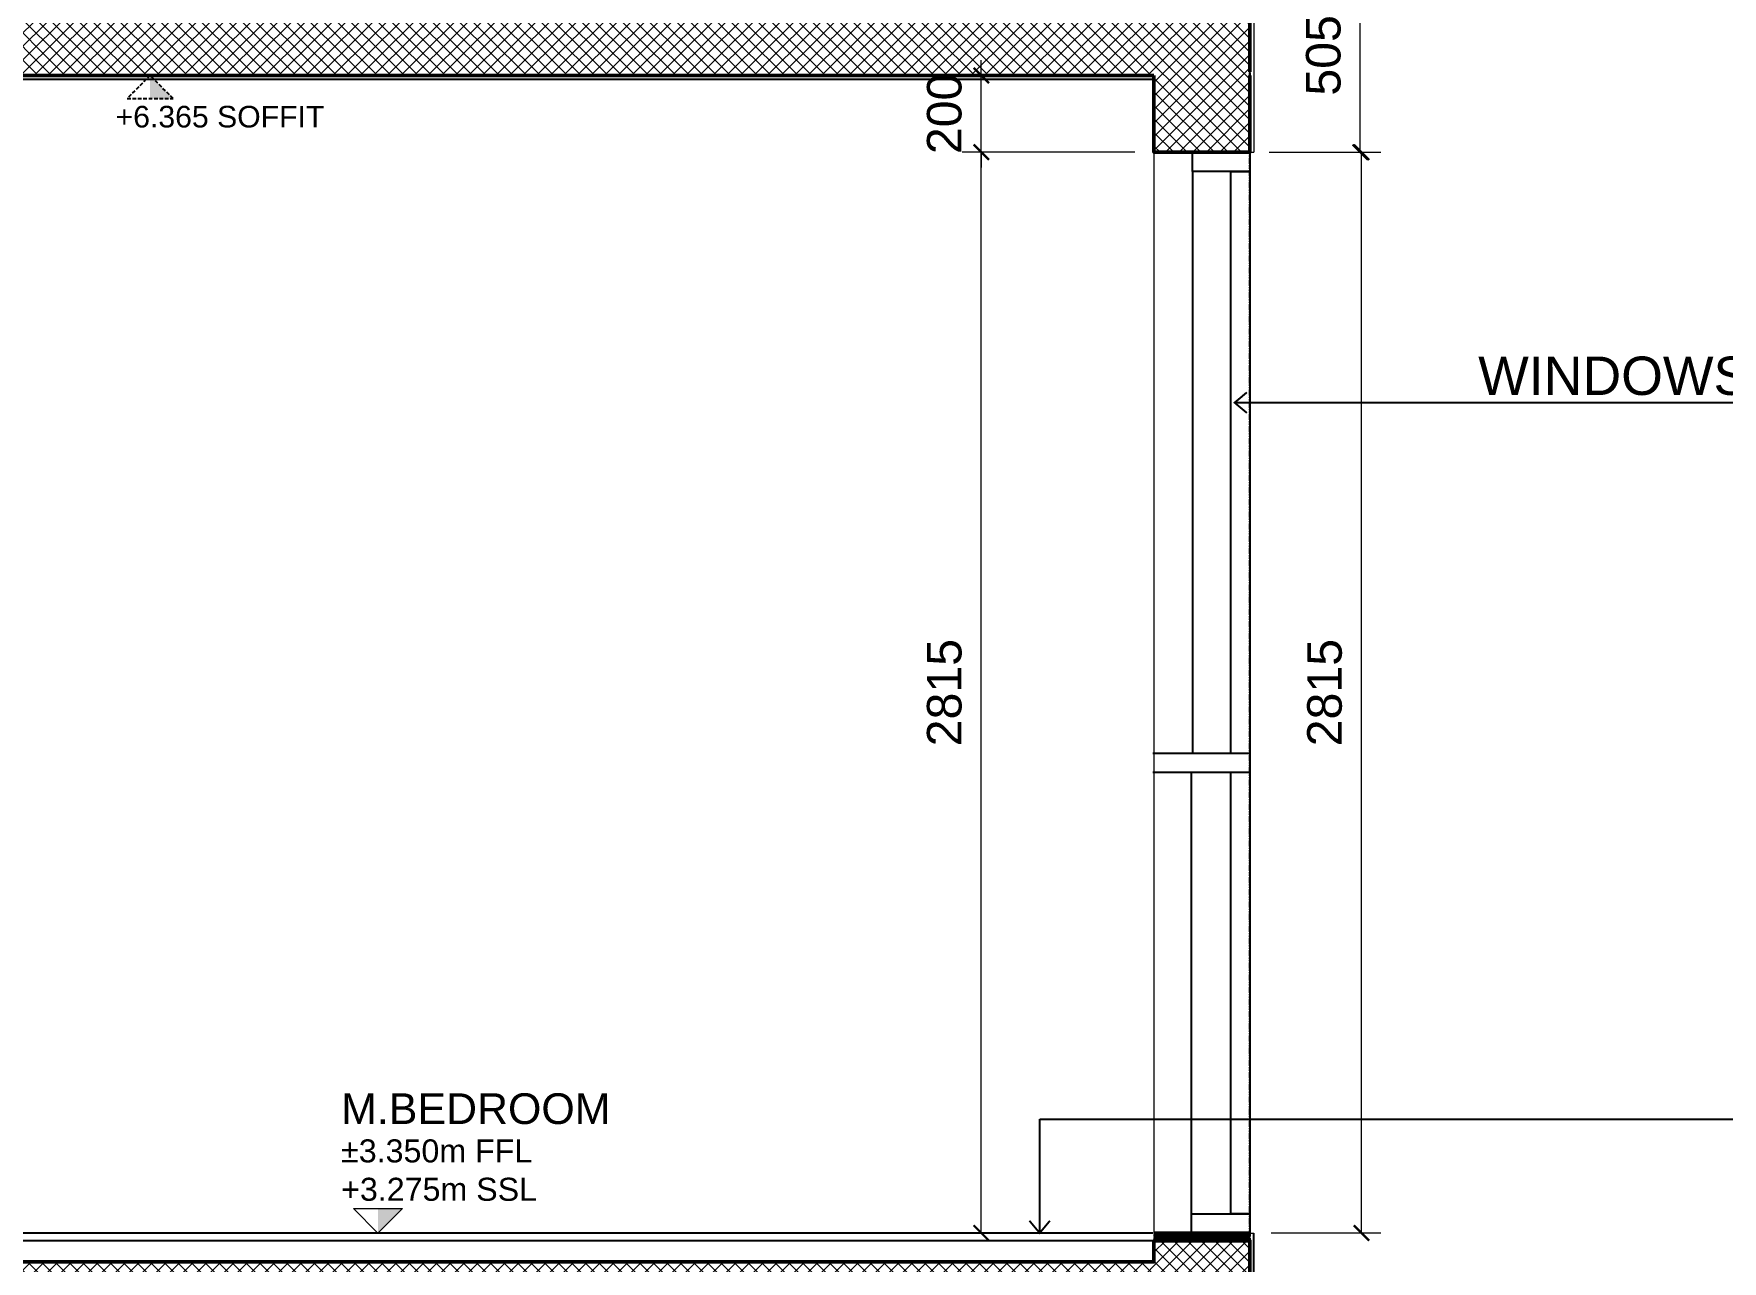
# Model space of a CAD drawing. Header units: centimetres. Extents: x -6122352 to 6876996, y -1694241 to 2592194.
# Drawn here: x 5556836 to 5561234, y -94428 to -91231 of the extents above; entities that cross this region are included whole.
import ezdxf
from ezdxf import colors
from ezdxf.entities.mleader import LeaderData, LeaderLine
from ezdxf.math import Vec2, Vec3

# ---------------------------------------------------------------- set-up
doc = ezdxf.new("R2010")
doc.units = ezdxf.units.CM
doc.header["$MEASUREMENT"] = 0
doc.header["$PDMODE"] = 66
doc.header["$PDSIZE"] = 100
for name, pattern in [('23585-XR-AR-END-SECTION B$0$PHANTOM2', [31.75, 15.875, -3.175, 3.175, -3.175, 3.175, -3.175]), ('23585-XR-AR-END-SECTION B$0$XR-TYPE 2-SECTION-A$0$HIDDEN', [0.375, 0.25, -0.125]), ('CENTER', [2, 1.25, -0.25, 0.25, -0.25])]:
    doc.linetypes.add(name, pattern=pattern)
doc.layers.get('Defpoints').update_dxf_attribs({"color": 255, "linetype": 'CENTER'})
for name, color, linetype, lineweight in [('23585-XR-AR-END-SECTION B$0$A-ELSC-PATT', 8, 'Continuous', 5), ('23585-XR-AR-END-SECTION B$0$A-ELSC-STRC', 51, 'Continuous', 50), ('23585-XR-AR-END-SECTION B$0$ANNO-TEXT', 3, 'Continuous', 13), ('23585-XR-AR-END-SECTION B$0$AUDIT_D_250107163642-92', 15, 'Continuous', 9), ('23585-XR-AR-END-SECTION B$0$G-ANNO-TTLB', 6, 'Continuous', 5), ('23585-XR-AR-END-SECTION B$0$XR-END-SECTION-C$0$A-GLAZ-WNDO', 232, 'Continuous', 9)]:
    doc.layers.add(name, color=color, linetype=linetype, lineweight=lineweight)
for name, color, linetype in [('23585-XR-AR-END-SECTION B$0$FINISHING LEVEL', 1, 'Continuous'), ('23585-XR-AR-END-SECTION B$0$NEC- Window', 152, 'Continuous'), ('23585-XR-AR-END-SECTION B$0$XR-END-SECTION-C$0$A-DIM', 15, 'Continuous'), ('23585-XR-AR-END-SECTION B$0$XR-END-SECTION-C$0$A-ELEV LINES 4', 4, 'Continuous'), ('23585-XR-AR-END-SECTION B$0$XR-END-SECTION-C$0$A-WALL FINISH', 15, 'Continuous'), ('23585-XR-AR-END-SECTION B$0$XR-END-SECTIONS$0$A-DIM', 15, 'Continuous'), ('23585-XR-AR-END-SECTION B$0$XR-TYPE 2-SECTION-A$0$ELEV LVL', 8, '23585-XR-AR-END-SECTION B$0$XR-TYPE 2-SECTION-A$0$HIDDEN')]:
    doc.layers.add(name, color=color, linetype=linetype)
doc.styles.add('23585-XR-AR-END-SECTION B$0$SDC-TEXT', font='arial.ttf')
doc.styles.add('23585-XR-AR-END-SECTION B$0$XR-ELEVATION-4 GRID$0$XR-10P-GRID$0$SDC-TEXT', font='arial.ttf')
doc.dimstyles.new('23585-XR-AR-END-SECTION B$0$XR-ELEVATION-4 GRID$0$XR-10P-GRID$0$SDC_DIM', dxfattribs={"dimtxt": 1.8, "dimasz": 0.8, "dimexe": 1, "dimexo": 1, "dimgap": 1, "dimtad": 1, "dimdec": 0, "dimzin": 0, "dimdsep": 46, "dimtxsty": '23585-XR-AR-END-SECTION B$0$XR-ELEVATION-4 GRID$0$XR-10P-GRID$0$SDC-TEXT', "dimblk": '23585-XR-AR-END-SECTION B$0$XR-ELEVATION-4 GRID$0$XR-10P-GRID$0$_ArchTick', "dimcen": -1, "dimclrd": 256, "dimclre": 256, "dimclrt": 3, "dimaunit": 1, "dimadec": 0, "dimazin": 0, "dimtfac": 1, "dimtdec": 0, "dimtix": 1, "dimtmove": 2, "dimatfit": 3, "dimfxl": 1, "dimtolj": 1, "dimtzin": 0, "dimlwd": -1, "dimlwe": -1, "dimarcsym": 0})

# ---------------------------------------------------------------- blocks, each defined once
blk = doc.blocks.new('*U2345')
for p, q in [((0, 100), (6156.7, 100)), ((0, 80), (6156.7, 80))]:
    blk.add_line(p, q)
blk = doc.blocks.new('23585-XR-AR-END-SECTION B$0$XR-TYPE 2-SECTION-A$0$LEVEL ELEV ANNOTATIVE')
for p, q in [((-1.6, 1.6), (1.6, 1.6)), ((0, 0), (-1.6, 1.6)), ((1.6, 1.6), (0, 0))]:
    blk.add_line(p, q)
at = {"color": 251}
blk.add_solid([(0, 1.6), (0, 1.6), (0, 0), (1.6, 1.6)], dxfattribs=at)
at = {"style": '23585-XR-AR-END-SECTION B$0$SDC-TEXT'}
blk.add_attdef('LEVEL', (-2.4, 7.1), '', height=2, rotation=0.0001, dxfattribs=at)
at = {"color": 4, "style": '23585-XR-AR-END-SECTION B$0$SDC-TEXT'}
for p in [(-2.4, 4.6), (-2.4, 2.1)]:
    blk.add_attdef('LEVEL', p, '', height=1.5, rotation=0.0001, dxfattribs=at)
blk = doc.blocks.new('23585-XR-AR-END-SECTION B$0$XR-ELEVATION-4 GRID$0$XR-10P-GRID$0$_ArchTick')
at = {"color": 0, "linetype": 'ByBlock', "const_width": 0.15}
blk.add_lwpolyline([(-0.5, -0.5), (0.5, 0.5)], dxfattribs=at)
blk = doc.blocks.new('*D2423')
at = {"layer": '23585-XR-AR-END-SECTION B$0$AUDIT_D_250107163642-92', "transparency": 16777216}
for p, q in [((5559703.8, -91539.8), (5559254.2, -91539.8)), ((5559304.2, -94354.8), (5559304.2, -91539.8)), ((5559700.6, -94354.8), (5559254.2, -94354.8))]:
    blk.add_line(p, q, dxfattribs=at)
at = {"layer": 'Defpoints', "color": 0, "transparency": 16777216}
for p in [(5559304.2, -91539.8), (5559753.8, -91539.8), (5559750.6, -94354.8)]:
    blk.add_point(p, dxfattribs=at)
at = {"layer": '23585-XR-AR-END-SECTION B$0$AUDIT_D_250107163642-92', "transparency": 16777216, "xscale": 40, "yscale": 40, "zscale": 40}
for p, rotation in [((5559304.2, -91539.8), 90), ((5559304.2, -94354.8), 270)]:
    blk.add_blockref('23585-XR-AR-END-SECTION B$0$XR-ELEVATION-4 GRID$0$XR-10P-GRID$0$_ArchTick', p, dxfattribs=dict(at, rotation=rotation))
at = {"layer": '23585-XR-AR-END-SECTION B$0$AUDIT_D_250107163642-92', "color": 3, "transparency": 16777216, "insert": (5559208.2, -92947.3), "char_height": 90, "attachment_point": 5, "rotation": 90, "style": '23585-XR-AR-END-SECTION B$0$XR-ELEVATION-4 GRID$0$XR-10P-GRID$0$SDC-TEXT'}
blk.add_mtext('\\A1;2815', dxfattribs=at)
blk = doc.blocks.new('*D2424')
at = {"layer": '23585-XR-AR-END-SECTION B$0$AUDIT_D_250107163642-92', "transparency": 16777216}
for p, q in [((5559304.2, -91339.9), (5559304.2, -91299.9)), ((5559500.6, -91339.9), (5559254.2, -91339.9)), ((5559304.2, -91539.8), (5559304.2, -91339.9)), ((5559703.8, -91539.8), (5559254.2, -91539.8)), ((5559304.2, -91539.8), (5559304.2, -91579.8))]:
    blk.add_line(p, q, dxfattribs=at)
at = {"layer": 'Defpoints', "color": 0, "transparency": 16777216}
for p in [(5559304.2, -91339.9), (5559550.6, -91339.9, -0.4), (5559753.8, -91539.8)]:
    blk.add_point(p, dxfattribs=at)
at = {"layer": '23585-XR-AR-END-SECTION B$0$AUDIT_D_250107163642-92', "transparency": 16777216, "xscale": 40, "yscale": 40, "zscale": 40}
for p, rotation in [((5559304.2, -91339.9), 270), ((5559304.2, -91539.8), 90)]:
    blk.add_blockref('23585-XR-AR-END-SECTION B$0$XR-ELEVATION-4 GRID$0$XR-10P-GRID$0$_ArchTick', p, dxfattribs=dict(at, rotation=rotation))
at = {"layer": '23585-XR-AR-END-SECTION B$0$AUDIT_D_250107163642-92', "color": 3, "transparency": 16777216, "insert": (5559208.2, -91439.8), "char_height": 90, "attachment_point": 5, "rotation": 90, "style": '23585-XR-AR-END-SECTION B$0$XR-ELEVATION-4 GRID$0$XR-10P-GRID$0$SDC-TEXT'}
blk.add_mtext('\\A1;200', dxfattribs=at)
blk = doc.blocks.new('*D2425')
at = {"layer": '23585-XR-AR-END-SECTION B$0$AUDIT_D_250107163642-92', "transparency": 16777216}
for p, q in [((5560053.8, -91539.8), (5560344.5, -91539.8)), ((5560294.5, -94354.8), (5560294.5, -91539.8)), ((5560058.9, -94354.8), (5560344.5, -94354.8))]:
    blk.add_line(p, q, dxfattribs=at)
at = {"layer": 'Defpoints', "color": 0, "transparency": 16777216}
for p in [(5560003.8, -91539.8), (5560294.5, -91539.8), (5560008.9, -94354.8)]:
    blk.add_point(p, dxfattribs=at)
at = {"layer": '23585-XR-AR-END-SECTION B$0$AUDIT_D_250107163642-92', "transparency": 16777216, "xscale": 40, "yscale": 40, "zscale": 40}
for p, rotation in [((5560294.5, -91539.8), 90), ((5560294.5, -94354.8), 270)]:
    blk.add_blockref('23585-XR-AR-END-SECTION B$0$XR-ELEVATION-4 GRID$0$XR-10P-GRID$0$_ArchTick', p, dxfattribs=dict(at, rotation=rotation))
at = {"layer": '23585-XR-AR-END-SECTION B$0$AUDIT_D_250107163642-92', "color": 3, "transparency": 16777216, "insert": (5560198.5, -92947.3), "char_height": 90, "attachment_point": 5, "rotation": 90, "style": '23585-XR-AR-END-SECTION B$0$XR-ELEVATION-4 GRID$0$XR-10P-GRID$0$SDC-TEXT'}
blk.add_mtext('\\A1;2815', dxfattribs=at)
blk = doc.blocks.new('*D2426')
at = {"layer": '23585-XR-AR-END-SECTION B$0$AUDIT_D_250107163642-92', "transparency": 16777216}
for p, q in [((5560050.6, -91034.9), (5560341.2, -91034.9)), ((5560291.2, -91539.8), (5560291.2, -91034.9)), ((5560053.8, -91539.8), (5560341.2, -91539.8))]:
    blk.add_line(p, q, dxfattribs=at)
at = {"layer": 'Defpoints', "color": 0, "transparency": 16777216}
for p in [(5560000.6, -91034.9), (5560291.2, -91034.9), (5560003.8, -91539.8)]:
    blk.add_point(p, dxfattribs=at)
at = {"layer": '23585-XR-AR-END-SECTION B$0$AUDIT_D_250107163642-92', "transparency": 16777216, "xscale": 40, "yscale": 40, "zscale": 40}
for p, rotation in [((5560291.2, -91034.9), 90), ((5560291.2, -91539.8), 270)]:
    blk.add_blockref('23585-XR-AR-END-SECTION B$0$XR-ELEVATION-4 GRID$0$XR-10P-GRID$0$_ArchTick', p, dxfattribs=dict(at, rotation=rotation))
at = {"layer": '23585-XR-AR-END-SECTION B$0$AUDIT_D_250107163642-92', "color": 3, "transparency": 16777216, "insert": (5560195.3, -91287.4), "char_height": 90, "attachment_point": 5, "rotation": 90, "style": '23585-XR-AR-END-SECTION B$0$XR-ELEVATION-4 GRID$0$XR-10P-GRID$0$SDC-TEXT'}
blk.add_mtext('\\A1;505', dxfattribs=at)
blk = doc.blocks.new('23585-XR-AR-END-SECTION B$0$XR-END-SECTIONS$0$ARROW HEAD 1')
at = {"color": 8}
blk.add_line((0, 0), (-470, 0), dxfattribs=at)
at = {"color": 3, "const_width": 50}
blk.add_lwpolyline([(-319, -267), (0, 0), (-319, 267)], dxfattribs=at)

msp = doc.modelspace()

# ---------------------------------------------------------------- hatches: boundary and pattern name
at = {"layer": '23585-XR-AR-END-SECTION B$0$A-ELSC-PATT'}
h = msp.add_hatch(dxfattribs=at)
h.set_pattern_fill('ANSI37', color=256, scale=200)
h.set_pattern_definition([(45, (5509360.354, -97804.837), (-17.67767, 17.67767), []), (135, (5509360.354, -97804.837), (-17.67767, -17.67767), [])])
h.paths.add_polyline_path([(5560003.88731, -91539.83729), (5560003.91416, -91034.58647), (5559905.71566, -91034.58438), (5559905.71566, -91089.78121), (5559852.19566, -91089.78121), (5559852.13356, -91035.08436), (5559802.19721, -91034.58432), (5559802.13097, -91139.71792), (5553743.86961, -91139.97659), (5553743.82831, -91034.7395), (5553493.82831, -91034.73082), (5553493.86961, -91089.83609), (5547653.83707, -91089.83609), (5547653.83776, -91024.86681), (5547403.83776, -91024.87546), (5547403.82352, -91139.86947), (5543363.82663, -91139.80684), (5543363.84016, -91034.90098), (5543314.32016, -91034.90098), (5543314.32016, -91089.91125), (5543260.80016, -91089.91125), (5543260.80016, -91035.11793), (5543163.75046, -91034.86795), (5543163.6905, -91079.83172), (5543163.70167, -91539.83744), (5543413.71884, -91539.83744), (5543413.71884, -91339.84484), (5559753.82311, -91339.85358), (5559753.82311, -91539.83518)])
h = msp.add_hatch(dxfattribs=at)
h.set_pattern_fill('ANSI37', color=256, scale=200)
h.set_pattern_definition([(45, (5509360.354, -97704.836), (-17.67767, 17.67767), []), (135, (5509360.354, -97704.836), (-17.67767, -17.67767), [])])
h.paths.add_polyline_path([(5560853.87815, -94949.83323), (5560853.87815, -95149.83512), (5561153.87815, -95149.83485), (5561153.87815, -94949.83609)])
h.paths.add_polyline_path([(5560303.88312, -95149.8356), (5560303.88312, -94949.82799), (5560003.8393, -94949.82512), (5560003.85432, -94374.94264), (5559753.56264, -94374.93589), (5559753.56264, -94429.98977), (5543413.68114, -94429.88876), (5543413.6816, -94354.93927), (5543163.73139, -94354.94154), (5543163.74021, -94480.04583), (5541930.267, -94479.8327), (5541930.267, -94375.02612), (5541880.24701, -94375.09067), (5541880.27812, -94430.28749), (5541826.75813, -94430.23126), (5541826.75813, -94375.02612), (5541730.4628, -94375.02612), (5541730.4628, -94669.93927), (5555753.81597, -94669.93927), (5555753.81333, -95129.83609), (5556003.79972, -95129.83609), (5556003.81552, -94689.93507), (5556003.81552, -94669.93926), (5559753.56264, -94669.93927), (5559753.56264, -95149.83609)])
h = msp.add_hatch(dxfattribs=at)
h.set_pattern_fill('ANSI32', color=256, scale=4, angle=360.31257918)
h.set_pattern_definition([(45.312579, (5521557.102, -97704.8767), (-1.06643083, 1.054857947), []), (45.312579, (5521557.8091, -97704.8729), (-1.06643083, 1.054857947), [])])
h.paths.add_polyline_path([(5559753.56264, -94354.87704), (5560003.83659, -94354.87704), (5560003.82383, -94374.93927), (5559753.56264, -94374.93927)])

# ---------------------------------------------------------------- linework, layer by layer
at = {"layer": '23585-XR-AR-END-SECTION B$0$A-ELSC-STRC'}
for p, q in [((5543413.71884, -91339.83906), (5559753.82311, -91339.85336, -0.35841)), ((5559753.8122, -94354.83609), (5560003.83021, -94354.83609))]:
    msp.add_line(p, q, dxfattribs=at)
for points in [[(5559802.13096, -91134.70749), (5559802.16616, -91090.28084), (5559802.16616, -91090.28084), (5559802.16616, -91090.28084), (5559802.16616, -91090.03102), (5559802.16616, -91034.83408), (5559852.16461, -91034.83461), (5559852.16461, -91090.03096), (5559905.68461, -91090.03096), (5559905.68461, -91034.83517), (5560003.88314, -91034.83622), (5560003.88308, -91329.8534)], [(5560303.88312, -94949.82799), (5560003.8393, -94949.82512), (5560003.85432, -94374.94264), (5559753.56264, -94374.93589), (5559753.56264, -94429.98977), (5543413.68114, -94429.88876), (5543413.6816, -94354.93927), (5543163.73139, -94354.94154), (5543163.74021, -94480.04583), (5541930.267, -94479.8327), (5541930.267, -94375.02612), (5541880.24701, -94375.09067), (5541880.27812, -94430.28749), (5541826.75813, -94430.23126), (5541826.75813, -94375.02612), (5541730.4628, -94375.02612), (5541730.4628, -94669.93927), (5541730.49899, -94669.93927)]]:
    msp.add_lwpolyline(points, dxfattribs=at)
at = {"layer": '23585-XR-AR-END-SECTION B$0$A-ELSC-STRC', "ltscale": 3}
msp.add_lwpolyline([(5559753.82311, -91339.83518), (5559753.82311, -91539.83518), (5560003.83021, -91539.83518), (5560003.83021, -91339.83518)], dxfattribs=at)
at = {"layer": '23585-XR-AR-END-SECTION B$0$AUDIT_D_250107163642-92'}
msp.add_line((5560013.96184, -91539.83518), (5560013.96184, -91539.83518), dxfattribs=at)
for points in [[(5560013.92804, -91024.82899), (5560013.96184, -91539.83696)], [(5560003.82657, -91539.83729), (5560013.96184, -91539.83696)], [(5560003.83021, -94354.83609), (5560014.03983, -94354.83609)]]:
    msp.add_lwpolyline(points, dxfattribs=at)
at = {"layer": '23585-XR-AR-END-SECTION B$0$G-ANNO-TTLB', "linetype": '23585-XR-AR-END-SECTION B$0$PHANTOM2', "lineweight": 30}
msp.add_line((5560003.8393, -86029.82417), (5560003.8393, -99470.80349), dxfattribs=at)
at = {"layer": '23585-XR-AR-END-SECTION B$0$NEC- Window'}
for p, q in [((5559853.8525, -91589.83729), (5559853.8525, -91539.83729)), ((5560003.82657, -91539.83729), (5560003.82657, -91589.83729)), ((5559853.8525, -91589.83729), (5559853.84093, -93104.83053)), ((5560003.8525, -91589.83729), (5559853.8525, -91589.83729)), ((5559750.57277, -93104.83484), (5560000.59068, -93104.83702)), ((5559750.57233, -93154.83484), (5560000.59025, -93154.83702)), ((5559850.59094, -93154.83571), (5559850.58066, -94354.83609)), ((5559853.83021, -94304.83609), (5560003.83021, -94304.83609)), ((5560003.83021, -94304.83609), (5560003.83021, -94354.83609))]:
    msp.add_line(p, q, dxfattribs=at)
for points in [[(5559953.84364, -93104.8314), (5559953.8525, -91589.83729), (5560003.8525, -91589.83729), (5560003.83021, -94304.83609), (5559953.83021, -94304.83609), (5559953.83021, -94304.83609)], [(5559953.83519, -94304.83609), (5559953.84329, -93154.83661)]]:
    msp.add_lwpolyline(points, dxfattribs=at)
at = {"layer": '23585-XR-AR-END-SECTION B$0$XR-END-SECTION-C$0$A-DIM'}
msp.add_line((5560000.60659, -91539.83729), (5559753.8116, -91539.83518), dxfattribs=at)
at = {"layer": '23585-XR-AR-END-SECTION B$0$XR-END-SECTION-C$0$A-ELEV LINES 4', "lineweight": 15}
msp.add_lwpolyline([(5560003.83021, -91339.83518), (5560003.88311, -91339.83518), (5560003.88311, -91279.82917)], dxfattribs=at)
at = {"layer": '23585-XR-AR-END-SECTION B$0$XR-END-SECTION-C$0$A-GLAZ-WNDO', "color": 253}
for p, q in [((5559753.82311, -91339.85358), (5559753.81561, -91339.85358)), ((5559753.8122, -91539.84217), (5559753.8122, -94354.83609))]:
    msp.add_line(p, q, dxfattribs=at)
at = {"layer": '23585-XR-AR-END-SECTION B$0$XR-END-SECTION-C$0$A-GLAZ-WNDO'}
msp.add_line((5559850.58066, -94354.83609), (5559850.58066, -94304.83609), dxfattribs=at)
msp.add_line((5559850.58066, -94354.83609), (5559850.58066, -94304.83609), dxfattribs=at)
msp.add_lwpolyline([(5560000.60295, -91539.83729), (5559850.60295, -91539.83729)], dxfattribs=at)
at = {"layer": '23585-XR-AR-END-SECTION B$0$XR-END-SECTION-C$0$A-WALL FINISH'}
for points in [[(5555993.82795, -91349.67006), (5559753.82427, -91349.59513)], [(5560003.84841, -94974.82577), (5560014.0504, -94974.82577), (5560014.03983, -94354.83609)]]:
    msp.add_lwpolyline(points, dxfattribs=at)

# ---------------------------------------------------------------- block references
at = {"layer": '23585-XR-AR-END-SECTION B$0$ANNO-TEXT', "color": 3}
ref = msp.add_blockref('23585-XR-AR-END-SECTION B$0$XR-TYPE 2-SECTION-A$0$LEVEL ELEV ANNOTATIVE', (5557732.89228, -94354.93927), dxfattribs=dict(at, xscale=40, yscale=40, zscale=40))
ref.add_attrib('LEVEL', 'M.BEDROOM', (5557636.89195, -94070.93913), dxfattribs={"layer": '0', "height": 80, "rotation": 0.00012418, "style": '23585-XR-AR-END-SECTION B$0$SDC-TEXT'})
ref.add_attrib('LEVEL', '%%p3.350m FFL', (5557636.8912, -94170.93913), dxfattribs={"layer": '0', "color": 4, "height": 60, "rotation": 0.00012418, "style": '23585-XR-AR-END-SECTION B$0$SDC-TEXT'})
ref.add_attrib('LEVEL', '+3.275m SSL', (5557636.89158, -94270.93913), dxfattribs={"layer": '0', "color": 4, "height": 60, "rotation": 0.00012418, "style": '23585-XR-AR-END-SECTION B$0$SDC-TEXT'})
at = {"layer": '23585-XR-AR-END-SECTION B$0$FINISHING LEVEL', "xscale": -1}
msp.add_blockref('*U2345', (5559750.56264, -94454.93927), dxfattribs=at)
at = {"layer": '23585-XR-AR-END-SECTION B$0$XR-TYPE 2-SECTION-A$0$ELEV LVL'}
ref = msp.add_blockref('23585-XR-AR-END-SECTION B$0$XR-TYPE 2-SECTION-A$0$LEVEL ELEV ANNOTATIVE', (5557139.45467, -91339.85358), dxfattribs=dict(at, xscale=-37.5, yscale=37.5, zscale=37.5, rotation=180))
ref.add_attrib('LEVEL', '+6.365 SOFFIT', (5557049.45401, -91475.17972), dxfattribs={"layer": '0', "color": 4, "height": 56.25, "rotation": 359.99987582, "style": '23585-XR-AR-END-SECTION B$0$SDC-TEXT'})

# ---------------------------------------------------------------- dimensions: what is measured, and where the dimension line sits
at = {"layer": '23585-XR-AR-END-SECTION B$0$AUDIT_D_250107163642-92'}
for base, p1, p2, picture, middle in [((5560291.24603, -91034.93109), (5560003.8393, -91539.83729), (5560000.60665, -91034.93109), '*D2426', (5560195.29446, -91287.38419)), ((5559304.19693, -91339.85358), (5559753.82311, -91539.83518), (5559550.64458, -91339.85358, -0.36389), '*D2424', (5559208.24537, -91439.84438)), ((5559304.19693, -91539.83518), (5559750.56264, -94354.83609), (5559753.82311, -91539.83518), '*D2423', (5559208.24537, -92947.33564)), ((5560294.47133, -91539.83729), (5560008.93502, -94354.83609), (5560003.8393, -91539.83729), '*D2425', (5560198.51976, -92947.33669))]:
    dim = msp.add_linear_dim(base=base, p1=p1, p2=p2, angle=90, dimstyle='23585-XR-AR-END-SECTION B$0$XR-ELEVATION-4 GRID$0$XR-10P-GRID$0$SDC_DIM', dxfattribs=at)
    dim.commit()
    dim.dimension.update_dxf_attribs({"geometry": picture, "text_midpoint": middle})

# ---------------------------------------------------------------- leaders
at = {"layer": '23585-XR-AR-END-SECTION B$0$XR-END-SECTIONS$0$A-DIM'}
ml = msp.add_multileader_mtext('Standard', dxfattribs=at)
ml.set_content('WINDOWS SYSTEM WITH DOUBLE GLAZING AS PER SPECIFICATION', color=3, style='23585-XR-AR-END-SECTION B$0$SDC-TEXT')
ml.set_leader_properties()
ml.set_arrow_properties(name='23585-XR-AR-END-SECTION B$0$XR-END-SECTIONS$0$ARROW HEAD 1')
ml.build(insert=Vec2(0, 0))
ml.multileader.update_dxf_attribs({"text_left_attachment_type": 6, "text_right_attachment_type": 6, "dogleg_length": 1, "arrow_head_size": 0.1, "scale": 50})
ctx = ml.context
ctx.base_point, ctx.scale, ctx.char_height, ctx.arrow_head_size, ctx.landing_gap_size, ctx.plane_origin, ctx.plane_x_axis, ctx.plane_y_axis = Vec3(5562870.08178, -92191.97444), 50, 100, 0.1, 50, Vec3(5562691.52344, -93567.37089), Vec3(1, -0.0000000013), Vec3(0.0000000013, 1)
ctx.left_attachment, ctx.right_attachment, ctx.text_align_type = 6, 6, 2
notes = []
notes.append((ctx, [(0, (1, 1, 0), (5560913.28463, -92191.97443), (1, -0.0000000013), 1956.79715, [(1, [(5559963.78052, -92191.97444)], 0, [])])]))
ctx.mtext.insert, ctx.mtext.text_direction, ctx.mtext.rotation, ctx.mtext.width, ctx.mtext.alignment, ctx.mtext.flow_direction = Vec3(5565239.24958, -92071.97444), Vec3(1, -0.0000000013), 6.2831853058, 2600.6829877, 3, 5
ml = msp.add_multileader_mtext('Standard', dxfattribs=at)
ml.set_content('FLOOR FINISHES AS PER DETAIL & FINISHES SCHEDULE', color=3, style='23585-XR-AR-END-SECTION B$0$SDC-TEXT')
ml.set_leader_properties()
ml.set_arrow_properties(name='23585-XR-AR-END-SECTION B$0$XR-END-SECTIONS$0$ARROW HEAD 1')
ml.build(insert=Vec2(0, 0))
ml.multileader.update_dxf_attribs({"text_left_attachment_type": 6, "text_right_attachment_type": 6, "dogleg_length": 1, "arrow_head_size": 0.1, "scale": 50})
ctx = ml.context
ctx.base_point, ctx.scale, ctx.char_height, ctx.arrow_head_size, ctx.landing_gap_size, ctx.plane_origin, ctx.plane_x_axis, ctx.plane_y_axis = Vec3(5563103.77891, -94058.45569), 50, 100, 0.1, 50, Vec3(5559830.48371, -95433.85214), Vec3(1, -0.0000000013), Vec3(0.0000000013, 1)
ctx.left_attachment, ctx.right_attachment, ctx.text_align_type = 6, 6, 2
notes.append((ctx, [(0, (1, 1, 0), (5559456.16612, -94058.45568), (1, -0.0000000013), 3647.61279, [(1, [(5559456.16612, -94354.83609)], 0, [])])]))
ctx.mtext.insert, ctx.mtext.text_direction, ctx.mtext.rotation, ctx.mtext.width, ctx.mtext.alignment, ctx.mtext.flow_direction = Vec3(5565239.24958, -93938.45569), Vec3(1, -0.0000000013), 6.2831853058, 2210.3764349, 3, 5
for ctx, leaders in notes:
    for number, flags, end, landing, length, lines in leaders:
        leader = LeaderData()
        leader.index, (leader.has_last_leader_line, leader.has_dogleg_vector, leader.attachment_direction) = number, flags
        leader.last_leader_point, leader.dogleg_vector, leader.dogleg_length = Vec3(end), Vec3(landing), length
        for number, points, colour, breaks in lines:
            line = LeaderLine()
            line.index, line.vertices, line.color, line.breaks = number, Vec3.list(points), colors.encode_raw_color(colour), breaks
            leader.lines.append(line)
        ctx.leaders.append(leader)

doc.saveas('drawing.dxf')
